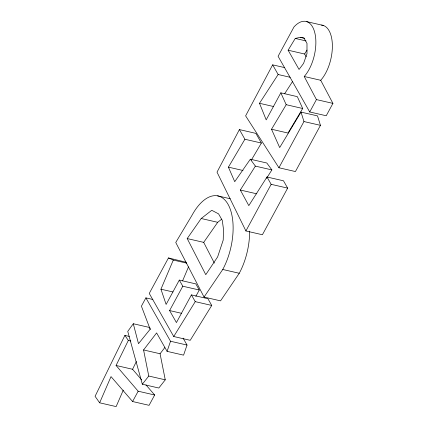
<?xml version="1.0" encoding="UTF-8"?>
<svg xmlns="http://www.w3.org/2000/svg" width="428" height="428" viewBox="0 0 428 428"><rect width="100%" height="100%" fill="white"/><g stroke="black" fill="none" stroke-linecap="round" stroke-linejoin="round"><path stroke-width="0.64" d="M183.088 338.115L187.031 345.054L183.58 355.149L167.086 351.356L170.531 341.255L145.894 297.883L141.411 306.164L150.158 329.234L138.49 343.684L133.29 323.734L149.784 327.532L150.292 329.464M195.831 296.39L199.282 290.013L195.805 283.887L179.305 280.094L166.123 304.436L160.944 289.194L173.297 260.064L186.619 263.129M182.59 280.854L188.507 266.895M123.28 390.154L116.132 406.6L99.638 402.802L111.018 376.613L132.584 401.523L149.078 405.321L154.663 395.001L145.996 384.911M129.32 336.44L124.88 335.413L95.075 396.307L99.638 402.802M154.663 395.001L138.169 391.208L116.068 365.475L128.33 340.431L124.88 335.413M141.663 379.866L132.568 369.273L136.361 361.521M239.402 129.582L217.017 172.158L245.907 230.949L262.407 234.747L287.653 188.122L283.491 180.798L266.992 176.999L248.807 205.617L240.327 190.032L255.372 166.112L250.327 159.216L234.726 181.686L228.418 167.139L244.896 139.255L239.402 129.582L255.896 133.381L261.39 143.048L251.306 160.126M272.647 64.842L245.624 115.865L278.928 167.755L295.427 171.553L320.449 125.34L317.517 115.897L301.018 112.099L279.682 147.58L271.523 129.24L286.193 104.694L280.827 92.844L266.195 119.867L259.496 103.287L278.141 74.515L272.647 64.842L284.7 67.619M186.169 262.273L168.466 257.95L149.254 293.431L173.731 336.515L190.225 340.314L211.742 305.442L207.912 298.701L191.412 294.903L176.427 322.578L169.6 310.562L182.788 286.214L179.305 280.094M132.584 401.523L138.169 391.208M278.928 167.755L303.95 121.547L301.018 112.099M309.728 111.965L316.431 99.59L304.222 76.489A31.078 15.67 -77 0 0 315.072 33.935A31.078 15.67 -77 0 0 293.956 26.985L278.093 56.282L309.728 111.965L326.227 115.763L332.925 103.383L320.722 80.287A31.078 15.67 -77 0 0 332.369 46.909A31.078 15.67 -77 0 0 321.54 25.081M245.907 230.949L271.154 184.329L266.992 176.999M280.827 92.844L297.326 96.642L302.692 108.493L288.017 133.038L271.523 129.24M288.119 50.215L295.245 38.44L300.301 37.327L303.955 38.044L306.988 43.394L306.988 53.639L303.58 63.408L299.054 69.459L288.119 50.215L304.618 54.014L306.223 56.844M304.618 54.014L306.994 50.087M173.731 336.515L195.243 301.644L191.412 294.903M266.623 178.257L271.871 169.911L266.826 163.014L250.327 159.216M284.599 93.807L292.485 81.63M204.049 297.064L222.758 269.474A47.669 24.032 -77 0 0 228.017 204.268A47.669 24.032 -77 0 0 191.99 215.311L175.753 242.478L204.049 297.064L220.548 300.863L239.257 273.273A47.669 24.032 -77 0 0 249.615 231.131M187.196 238.573L201.197 218.51L211.769 210.287L218.585 213.888L222.266 220.367L223.496 229.274L223.218 240.055L217.638 256.907L205.772 274.669L187.196 238.573L203.696 242.366L214.353 263.081M203.696 242.366L217.697 222.309L221.725 219.173M133.29 323.734L127.747 331.4L142.326 384.226L158.82 388.025L165.261 379.829L160.067 353.753L164.807 347.557M142.326 384.226L148.762 376.03L143.567 349.954L156.611 332.92L167.086 351.356M306.758 21.646L323.258 25.445M300.301 37.327L304.741 38.349M295.245 38.44L306.036 40.922M304.222 76.489L320.722 80.287M278.141 74.515L290.195 77.291M316.431 99.59L332.925 103.383M286.193 104.694L302.692 108.493M259.496 103.287L273.455 106.502M303.95 121.547L320.449 125.34M244.896 139.255L261.39 143.048M255.372 166.112L271.871 169.911M228.418 167.139L243.013 170.499M271.154 184.329L287.653 188.122M240.327 190.032L256.821 193.831M217.563 195.837L230.253 198.758M201.197 218.51L217.697 222.309M222.758 269.474L239.257 273.273M182.788 286.214L199.282 290.013M160.944 289.194L173.003 291.971M195.243 301.644L211.742 305.442M145.894 297.883L152.871 299.493M169.6 310.562L181.659 313.339M170.531 341.255L187.031 345.054M128.33 340.431L130.866 341.014M143.567 349.954L160.067 353.753M116.068 365.475L132.568 369.273M148.762 376.03L165.261 379.829M168.466 257.95L173.297 260.064"/></g></svg>
